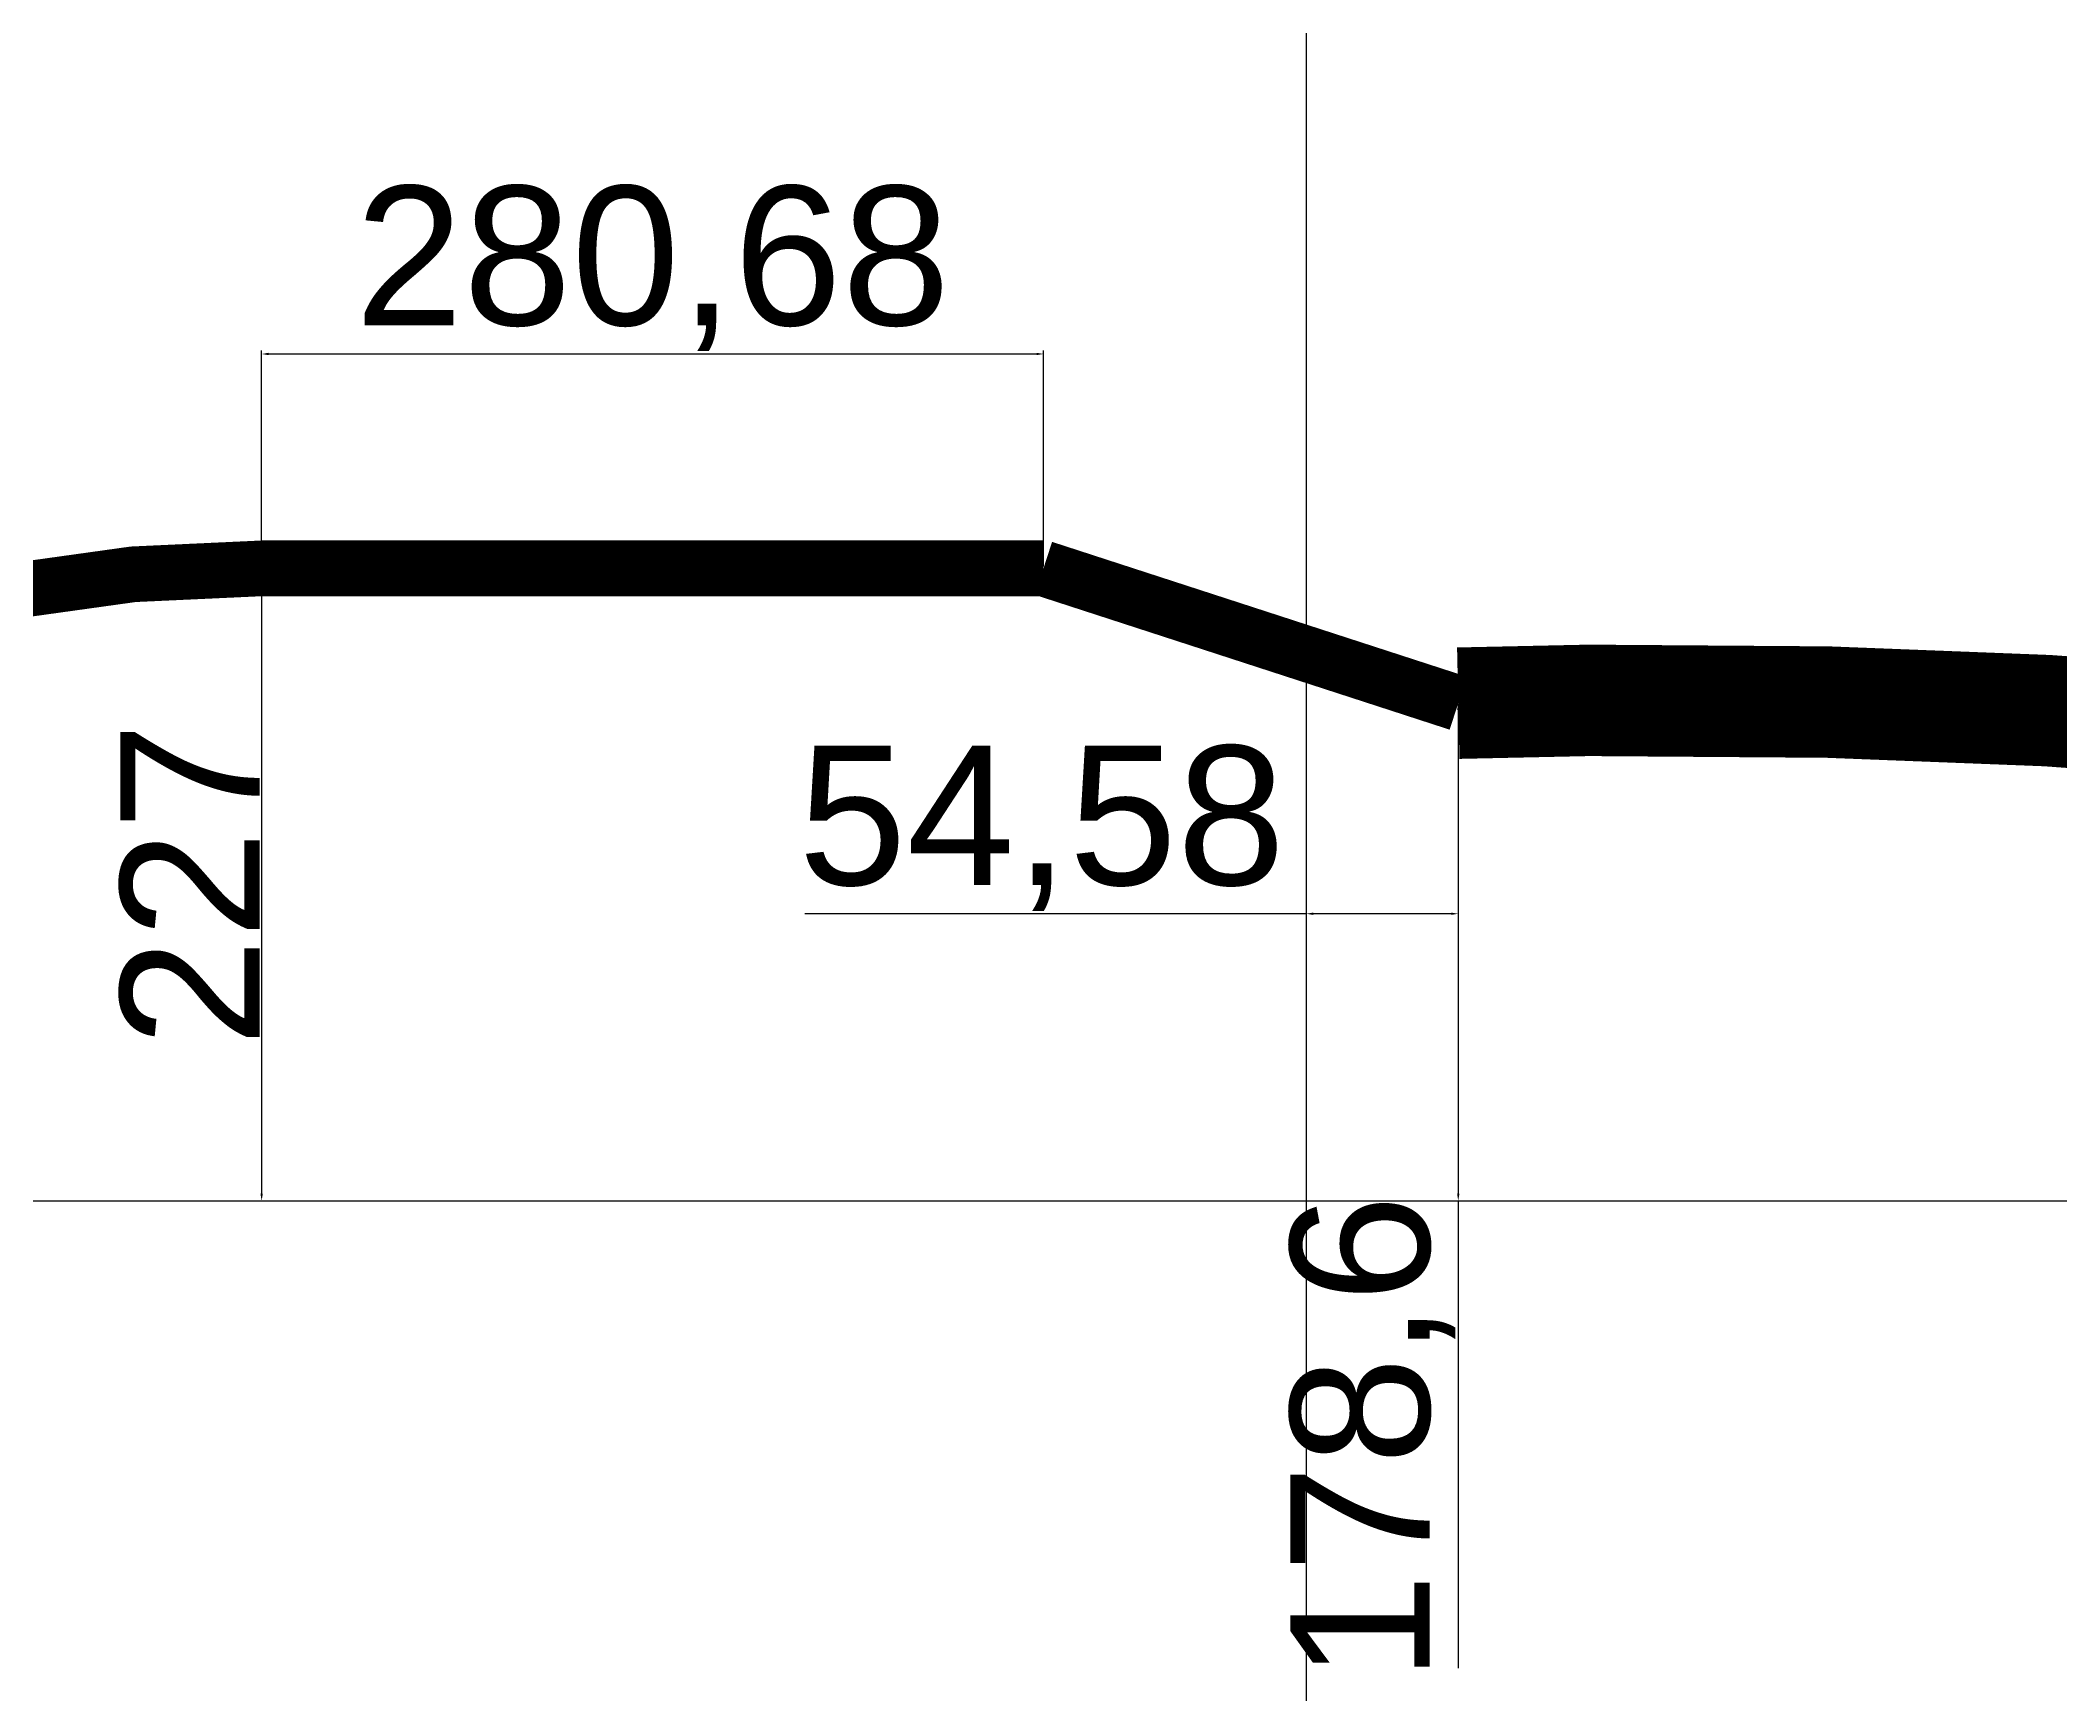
# Model space of a CAD drawing. Header units: millimetres. Extents: x 0 to 6090, y -6000 to 101.
# Drawn here: x 1346 to 2070, y -3177 to -2583 of the extents above; entities that cross this region are included whole.
import ezdxf

# ---------------------------------------------------------------- set-up
doc = ezdxf.new("R2010")
doc.units = ezdxf.units.MM
doc.layers.add('high_way', color=7, linetype='Continuous', lineweight=40)
doc.styles.get("Standard").update_dxf_attribs({"font": 'arial.ttf'})
doc.dimstyles.new('ISO-25', dxfattribs={"dimtxt": 2.5, "dimasz": 2.5, "dimexe": 1.25, "dimexo": 0.625, "dimtad": 1, "dimtxsty": 'Standard', "dimcen": 2.5, "dimadec": 0, "dimazin": 0, "dimtfac": 1, "dimtmove": 0, "dimatfit": 3, "dimfxl": 1, "dimarcsym": 0})

# ---------------------------------------------------------------- blocks, each defined once
blk = doc.blocks.new('*U1')
at = {"layer": 'Defpoints'}
blk.add_line((0, 3000), (0, -3000), dxfattribs=at)
blk = doc.blocks.new('*U2')
at = {"layer": 'Defpoints', "color": 0, "linetype": 'ByBlock', "lineweight": -2, "transparency": 16777216}
for p in [(1800, 20), (1800, 10), (1800, 0)]:
    blk.add_blockref('*U1', p, dxfattribs=at)
blk = doc.blocks.new('*U3')
at = {"layer": 'Defpoints'}
blk.add_line((-3000, 0), (3000, 0), dxfattribs=at)
blk = doc.blocks.new('*U4')
at = {"layer": 'Defpoints', "color": 0, "linetype": 'ByBlock', "lineweight": -2, "transparency": 16777216}
for p in [(0, 3000), (10, 3000), (20, 3000), (30, 3000), (40, 3000), (50, 3000), (60, 3000), (70, 3000), (80, 3000), (90, 3000)]:
    blk.add_blockref('*U3', p, dxfattribs=at)
blk = doc.blocks.new('*D42')
at = {"layer": 'Defpoints', "color": 0, "lineweight": -2, "transparency": 16777216}
for p, q in [((1425, -2775.5), (1425, -2997.5)), ((1425.62, -2773), (1426.25, -2773)), ((1425.62, -3000), (1426.25, -3000))]:
    blk.add_line(p, q, dxfattribs=at)
at = {"layer": 'Defpoints', "color": 0, "transparency": 16777216}
for p in [(1425, -2773), (1425, -3000), (1425, -3000)]:
    blk.add_point(p, dxfattribs=at)
for points in [[(1424.58, -2775.5), (1425.42, -2775.5), (1425, -2773)], [(1424.58, -2997.5), (1425.42, -2997.5), (1425, -3000)]]:
    blk.add_solid(points, dxfattribs=at)
at = {"layer": 'Defpoints', "color": 0, "transparency": 16777216, "insert": (1399.27, -2886.5), "char_height": 2.5, "attachment_point": 5, "rotation": 90}
blk.add_mtext('{\\H20x;227}', dxfattribs=at)
blk = doc.blocks.new('*D76')
at = {"layer": 'Defpoints', "color": 0, "lineweight": -2, "transparency": 16777216}
for p, q in [((1425, -2772.38), (1425, -2694.8)), ((1427.5, -2696.05), (1703.18, -2696.05)), ((1705.68, -2772.38), (1705.68, -2694.8))]:
    blk.add_line(p, q, dxfattribs=at)
at = {"layer": 'Defpoints', "color": 0, "transparency": 16777216}
for p in [(1705.68, -2696.05), (1425, -2773), (1705.68, -2773)]:
    blk.add_point(p, dxfattribs=at)
for points in [[(1427.5, -2695.63), (1427.5, -2696.47), (1425, -2696.05)], [(1703.18, -2695.63), (1703.18, -2696.47), (1705.68, -2696.05)]]:
    blk.add_solid(points, dxfattribs=at)
at = {"layer": 'Defpoints', "color": 0, "transparency": 16777216, "insert": (1565.34, -2665.38), "char_height": 2.5, "attachment_point": 5}
blk.add_mtext('{\\H20x;280,68}', dxfattribs=at)
blk = doc.blocks.new('*D78')
at = {"layer": 'Defpoints', "color": 0, "lineweight": -2, "transparency": 16777216}
for p, q in [((1854.58, -2823.9), (1854.58, -2997.5)), ((1855.21, -2821.4), (1855.83, -2821.4)), ((1854.58, -3000), (1854.58, -3167.73)), ((1855.21, -3000), (1855.83, -3000))]:
    blk.add_line(p, q, dxfattribs=at)
at = {"layer": 'Defpoints', "color": 0, "transparency": 16777216}
for p in [(1854.58, -2821.4), (1854.58, -3000), (1854.58, -3000)]:
    blk.add_point(p, dxfattribs=at)
for points in [[(1854.17, -2823.9), (1855, -2823.9), (1854.58, -2821.4)], [(1854.17, -2997.5), (1855, -2997.5), (1854.58, -3000)]]:
    blk.add_solid(points, dxfattribs=at)
at = {"layer": 'Defpoints', "color": 0, "transparency": 16777216, "insert": (1823.91, -3085.12), "char_height": 2.5, "attachment_point": 5, "rotation": 90}
blk.add_mtext('{\\H20x;178,6}', dxfattribs=at)
blk = doc.blocks.new('*D79')
at = {"layer": 'Defpoints', "color": 0, "lineweight": -2, "transparency": 16777216}
for p, q in [((1800, -2822.02), (1800, -2898.23)), ((1854.58, -2822.02), (1854.58, -2898.23)), ((1800, -2896.98), (1620.01, -2896.98)), ((1852.08, -2896.98), (1802.5, -2896.98))]:
    blk.add_line(p, q, dxfattribs=at)
at = {"layer": 'Defpoints', "color": 0, "transparency": 16777216}
for p in [(1800, -2821.4), (1854.58, -2821.4), (1800, -2896.98)]:
    blk.add_point(p, dxfattribs=at)
for points in [[(1802.5, -2896.57), (1802.5, -2897.4), (1800, -2896.98)], [(1852.08, -2896.57), (1852.08, -2897.4), (1854.58, -2896.98)]]:
    blk.add_solid(points, dxfattribs=at)
at = {"layer": 'Defpoints', "color": 0, "transparency": 16777216, "insert": (1705.05, -2866.31), "char_height": 2.5, "attachment_point": 5}
blk.add_mtext('{\\H20x;54,58}', dxfattribs=at)

msp = doc.modelspace()

# ---------------------------------------------------------------- linework, layer by layer
at = {"layer": 'high_way', "const_width": 20}
msp.add_lwpolyline([(925, -3475), (925, -3273, -0.4142136), (1425, -2773), (1705.677, -2773)], format="xyb", dxfattribs=at)
at = {"layer": 'high_way'}
for points, const_width in [([(1705.677, -2773), (1854.585, -2821.396)], 20), ([(1854.585, -2821.396), (1901.474, -2820.381), (1987.307, -2821.004), (2066.144, -2824.076), (2138.931, -2829.396), (2206.615, -2836.762), (2270.145, -2845.972), (2330.467, -2856.823), (2388.451, -2869.127), (2444.656, -2882.752), (2499.566, -2897.578), (2553.661, -2913.487), (2607.423, -2930.359), (2661.335, -2948.075), (2715.879, -2966.517), (2771.536, -2985.565), (2828.598, -3005.067)], 40)]:
    msp.add_lwpolyline(points, dxfattribs=dict(at, const_width=const_width))

# ---------------------------------------------------------------- block references
at = {"layer": 'Defpoints'}
for name, p in [('*U2', (0, -3000)), ('*U4', (3000, -6000))]:
    msp.add_blockref(name, p, dxfattribs=at)

# ---------------------------------------------------------------- dimensions: what is measured, and where the dimension line sits
dim = msp.add_linear_dim(base=(1705.677, -2696.051), p1=(1425, -2773), p2=(1705.677, -2773), text='{\\H20x;<>}', dimstyle='ISO-25', dxfattribs=at)
dim.commit()
dim.dimension.update_dxf_attribs({"geometry": '*D76', "text_midpoint": (1565.339, -2665.378)})
dim = msp.add_linear_dim(base=(1425, -3000), p1=(1425, -2773), p2=(1425, -3000), angle=90, text='{\\H20x;<>}', dimstyle='ISO-25', dxfattribs=at)
dim.commit()
dim.dimension.update_dxf_attribs({"geometry": '*D42', "text_midpoint": (1399.273, -2886.5)})
dim = msp.add_linear_dim(base=(1800, -2896.9831), p1=(1854.5848, -2821.3962), p2=(1800, -2821.3962), text='{\\H20x;<>}', dimstyle='ISO-25', dxfattribs=at)
dim.commit()
dim.dimension.update_dxf_attribs({"geometry": '*D79', "text_midpoint": (1705.0517, -2896.9831), "dimtype": 160})
dim = msp.add_linear_dim(base=(1854.585, -3000), p1=(1854.585, -2821.396), p2=(1854.585, -3000), angle=90, text='{\\H20x;<>}', dimstyle='ISO-25', dxfattribs=at)
dim.commit()
dim.dimension.update_dxf_attribs({"geometry": '*D78', "text_midpoint": (1854.585, -3085.117), "dimtype": 160})

doc.saveas('drawing.dxf')
